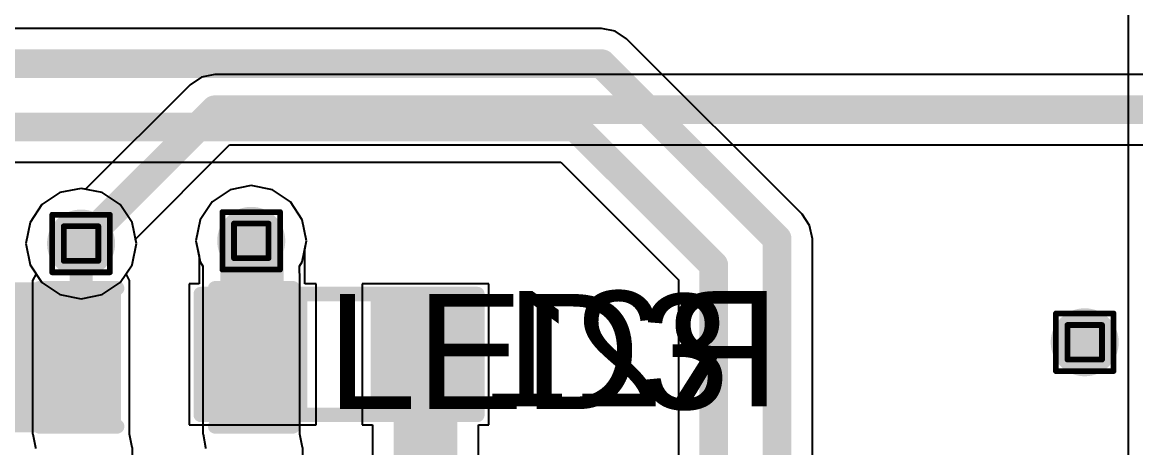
# Model space of a CAD drawing. Header units: inches. Extents: x -8 to 208, y -3 to 109.
# Drawn here: x 55.98 to 65.8, y 53.33 to 57.08 of the extents above; entities that cross this region are included whole.
import ezdxf

# ---------------------------------------------------------------- set-up
doc = ezdxf.new("R2010")
doc.units = ezdxf.units.IN
for name, color, linetype in [('BottomLayer', 5, 'Continuous'), ('BottomOverlay', 54, 'Continuous'), ('BottomPaste', 16, 'Continuous'), ('BottomSolder', 6, 'Continuous'), ('DrillDrawing', 1, 'Continuous'), ('TopLayer', 1, 'Continuous'), ('TopOverlay', 2, 'Continuous'), ('TopPaste', 8, 'Continuous'), ('TopSolder', 216, 'Continuous'), ('ViaHoleLayer', 16, 'Continuous')]:
    doc.layers.add(name, color=color, linetype=linetype)
doc.styles.add('Arial', font='', dxfattribs={"height": 0.2})
doc.styles.get('Arial').set_extended_font_data('Arial')

# ---------------------------------------------------------------- blocks, each defined once
blk = doc.blocks.new('R___0603_B_48')
at = {"layer": 'BottomLayer'}
for points in [[(-1.143, -0.4445), (-1.143, 0.4445), (-0.3809999999999999, 0.4445), (-0.3809999999999999, -0.4445)], [(0.3809999999999999, -0.4445), (0.3809999999999999, 0.4445), (1.143, 0.4445), (1.143, -0.4445)]]:
    blk.add_hatch(color=5, dxfattribs=at).paths.add_polyline_path(points)
at = {"layer": 'BottomPaste'}
for points in [[(-1.143, -0.4445), (-1.143, 0.4445), (-0.3809999999999999, 0.4445), (-0.3809999999999999, -0.4445)], [(0.3809999999999999, -0.4445), (0.3809999999999999, 0.4445), (1.143, 0.4445), (1.143, -0.4445)]]:
    blk.add_hatch(color=16, dxfattribs=at).paths.add_polyline_path(points)
at = {"layer": 'BottomSolder'}
for points in [[(-1.2446, -0.5460999999999999), (-1.2446, 0.5460999999999999), (-0.2794, 0.5460999999999999), (-0.2794, -0.5460999999999999)], [(0.2794, -0.5460999999999999), (0.2794, 0.5460999999999999), (1.2446, 0.5460999999999999), (1.2446, -0.5460999999999999)]]:
    blk.add_hatch(color=6, dxfattribs=at).paths.add_polyline_path(points)
at = {"layer": 'BottomOverlay'}
for points in [[(-1.2192, 0.5334, 0.127, 0.127, 0), (-1.2192, -0.5334, 0.127, 0.127, 0)], [(1.2192, 0.5334, 0.127, 0.127, 0), (-1.2192, 0.5334, 0.127, 0.127, 0)], [(1.2192, 0.5334, 0.127, 0.127, 0), (1.2192, -0.5334, 0.127, 0.127, 0)], [(1.2192, -0.5334, 0.127, 0.127, 0), (-1.2192, -0.5334, 0.127, 0.127, 0)]]:
    blk.add_lwpolyline(points, format="xyseb", dxfattribs=at)
for points in [[(-1.25095, 0.5334, 0.0635, 0.0635, 1), (-1.18745, 0.5334, 0.0635, 0.0635, 1)], [(-1.25095, 0.5334, 0.0635, 0.0635, 1), (-1.18745, 0.5334, 0.0635, 0.0635, 1)], [(1.18745, 0.5334, 0.0635, 0.0635, 1), (1.25095, 0.5334, 0.0635, 0.0635, 1)], [(1.18745, 0.5334, 0.0635, 0.0635, 1), (1.25095, 0.5334, 0.0635, 0.0635, 1)], [(-1.25095, -0.5334, 0.0635, 0.0635, 1), (-1.18745, -0.5334, 0.0635, 0.0635, 1)], [(-1.25095, -0.5334, 0.0635, 0.0635, 1), (-1.18745, -0.5334, 0.0635, 0.0635, 1)], [(1.18745, -0.5334, 0.0635, 0.0635, 1), (1.25095, -0.5334, 0.0635, 0.0635, 1)], [(1.18745, -0.5334, 0.0635, 0.0635, 1), (1.25095, -0.5334, 0.0635, 0.0635, 1)]]:
    blk.add_lwpolyline(points, format="xyseb", close=True, dxfattribs=at)
blk = doc.blocks.new('LED_0603_78')
at = {"layer": 'TopLayer'}
for points in [[(-0.999998, 0.5000002699999999), (-0.499999, 0.5000002699999999), (-0.499999, -0.5000002699999999), (-0.999998, -0.5000002699999999)], [(0.50000154, 0.5000002699999999), (1.00000054, 0.5000002699999999), (1.00000054, -0.5000002699999999), (0.50000154, -0.5000002699999999)]]:
    blk.add_hatch(color=1, dxfattribs=at).paths.add_polyline_path(points)
at = {"layer": 'TopOverlay'}
blk.add_hatch(color=2, dxfattribs=at).paths.add_polyline_path([(1.1176, -0.66039238), (1.75259492, -0.66039238), (1.75259492, 0.66040762), (1.1176, 0.66040762)])
at = {"layer": 'TopPaste'}
for points in [[(-0.999998, 0.5000002699999999), (-0.499999, 0.5000002699999999), (-0.499999, -0.5000002699999999), (-0.999998, -0.5000002699999999)], [(0.50000154, 0.5000002699999999), (1.00000054, 0.5000002699999999), (1.00000054, -0.5000002699999999), (0.50000154, -0.5000002699999999)]]:
    blk.add_hatch(color=8, dxfattribs=at).paths.add_polyline_path(points)
at = {"layer": 'TopSolder'}
for points in [[(-1.101598, 0.6016002699999999), (-0.398399, 0.6016002699999999), (-0.398399, -0.6016002699999999), (-1.101598, -0.6016002699999999)], [(0.39840154, 0.6016002699999999), (1.10160054, 0.6016002699999999), (1.10160054, -0.6016002699999999), (0.39840154, -0.6016002699999999)]]:
    blk.add_hatch(color=216, dxfattribs=at).paths.add_polyline_path(points)
at = {"layer": 'TopOverlay'}
for points in [[(-1.1176, 0.6096, 0.127, 0.127, 0), (-1.1176, -0.6096, 0.127, 0.127, 0)], [(-0.4318, 0.6096, 0.127, 0.127, 0), (-1.1176, 0.6096, 0.127, 0.127, 0)], [(1.11760254, 0.6096, 0.127, 0.127, 0), (0.4318, 0.6096, 0.127, 0.127, 0)], [(1.11760254, 0.6096, 0.127, 0.127, 0), (1.11760254, -0.6096, 0.127, 0.127, 0)], [(-0.4318, -0.6096, 0.127, 0.127, 0), (-1.1176, -0.6096, 0.127, 0.127, 0)], [(1.11760254, -0.6096, 0.127, 0.127, 0), (0.4318, -0.6096, 0.127, 0.127, 0)]]:
    blk.add_lwpolyline(points, format="xyseb", dxfattribs=at)
for points in [[(-1.14935, 0.6096, 0.0635, 0.0635, 1), (-1.08585, 0.6096, 0.0635, 0.0635, 1)], [(-1.14935, 0.6096, 0.0635, 0.0635, 1), (-1.08585, 0.6096, 0.0635, 0.0635, 1)], [(-0.46355, 0.6096, 0.0635, 0.0635, 1), (-0.40005, 0.6096, 0.0635, 0.0635, 1)], [(0.40005, 0.6096, 0.0635, 0.0635, 1), (0.46355, 0.6096, 0.0635, 0.0635, 1)], [(1.08585254, 0.6096, 0.0635, 0.0635, 1), (1.14935254, 0.6096, 0.0635, 0.0635, 1)], [(1.08585254, 0.6096, 0.0635, 0.0635, 1), (1.14935254, 0.6096, 0.0635, 0.0635, 1)], [(-1.14935, -0.6096, 0.0635, 0.0635, 1), (-1.08585, -0.6096, 0.0635, 0.0635, 1)], [(-1.14935, -0.6096, 0.0635, 0.0635, 1), (-1.08585, -0.6096, 0.0635, 0.0635, 1)], [(-0.46355, -0.6096, 0.0635, 0.0635, 1), (-0.40005, -0.6096, 0.0635, 0.0635, 1)], [(0.40005, -0.6096, 0.0635, 0.0635, 1), (0.46355, -0.6096, 0.0635, 0.0635, 1)], [(1.08585254, -0.6096, 0.0635, 0.0635, 1), (1.14935254, -0.6096, 0.0635, 0.0635, 1)], [(1.08585254, -0.6096, 0.0635, 0.0635, 1), (1.14935254, -0.6096, 0.0635, 0.0635, 1)]]:
    blk.add_lwpolyline(points, format="xyseb", close=True, dxfattribs=at)

msp = doc.modelspace()

# ---------------------------------------------------------------- hatches: boundary and pattern name
at = {"layer": 'BottomLayer'}
h = msp.add_hatch(color=5, dxfattribs=at)
edge = h.paths.add_edge_path()
edge.add_arc((58.00159849999999, 55.1554015), 0.2999994, 0, 360)
h = msp.add_hatch(color=5, dxfattribs=at)
edge = h.paths.add_edge_path()
edge.add_arc((56.50159895999999, 55.13140103999999), 0.2999994, 0, 360)
h = msp.add_hatch(color=5, dxfattribs=at)
edge = h.paths.add_edge_path()
edge.add_arc((65.34814464, 54.26027501999999), 0.2999994, 0, 360)
at = {"layer": 'TopLayer'}
h = msp.add_hatch(color=1, dxfattribs=at)
edge = h.paths.add_edge_path()
edge.add_arc((58.00159849999999, 55.1554015), 0.2999994, 0, 360)
h = msp.add_hatch(color=1, dxfattribs=at)
edge = h.paths.add_edge_path()
edge.add_arc((56.50159895999999, 55.13140103999999), 0.2999994, 0, 360)
h = msp.add_hatch(color=1, dxfattribs=at)
edge = h.paths.add_edge_path()
edge.add_arc((65.34814464, 54.26027501999999), 0.2999994, 0, 360)
at = {"layer": 'ViaHoleLayer'}
h = msp.add_hatch(color=16, dxfattribs=at)
edge = h.paths.add_edge_path()
edge.add_arc((56.50159895999999, 55.13140103999999), 0.1499997, 0, 360)
h = msp.add_hatch(color=16, dxfattribs=at)
edge = h.paths.add_edge_path()
edge.add_arc((58.00159849999999, 55.1554015), 0.1499997, 0, 360)
h = msp.add_hatch(color=16, dxfattribs=at)
edge = h.paths.add_edge_path()
edge.add_arc((65.34814464, 54.26027501999999), 0.1499997, 0, 360)

# ---------------------------------------------------------------- linework, layer by layer
at = {"layer": 'BottomLayer'}
for p, q in [((57.46224982, 56.5315481), (56.54135504, 55.61065331999999)), ((57.56307004, 56.59891652), (57.46224982, 56.5315481)), ((57.68199792, 56.62257154), (57.56307004, 56.59891652)), ((73.1012, 56.62257154), (57.68199792, 56.62257154)), ((56.98085123999999, 55.17115712), (57.81072258, 56.00102845999999)), ((57.81072258, 56.00102845999999), (72.97247533999999, 56.00102845999999)), ((56.31517058, 55.58147633999999), (56.15712416, 55.47587584)), ((56.50159895999999, 55.61856034), (56.31517058, 55.58147633999999)), ((56.54135504, 55.61065331999999), (56.50159895999999, 55.61856034)), ((57.81517012, 55.60547679999999), (57.6571237, 55.4998763)), ((58.00159849999999, 55.6425608), (57.81517012, 55.60547679999999)), ((58.18802688, 55.60547679999999), (58.00159849999999, 55.6425608)), ((58.34607329999999, 55.4998763), (58.18802688, 55.60547679999999)), ((56.15712416, 55.47587584), (56.05152366, 55.31782942)), ((57.6571237, 55.4998763), (57.55152319999999, 55.34182987999999)), ((58.45167379999999, 55.34182987999999), (58.34607329999999, 55.4998763)), ((56.05152366, 55.31782942), (56.01443965999999, 55.13140103999999)), ((57.55152319999999, 55.34182987999999), (57.5144392, 55.1554015)), ((58.48875779999999, 55.1554015), (58.45167379999999, 55.34182987999999)), ((56.98875826, 55.13140103999999), (56.98085123999999, 55.17115712)), ((56.01443965999999, 55.13140103999999), (56.05152366, 54.94497266)), ((56.95167426, 54.94497266), (56.98875826, 55.13140103999999)), ((57.5144392, 55.1554015), (57.54144194, 55.01965374)), ((58.47375401999999, 55.07997366), (58.48875779999999, 55.1554015)), ((58.47375401999999, 54.77509999999999), (58.47375401999999, 55.07997366)), ((57.54144194, 55.01965374), (57.54144194, 54.77509999999999)), ((56.05152366, 54.94497266), (56.15712416, 54.78692623999999)), ((56.84607376, 54.78692623999999), (56.95167426, 54.94497266)), ((56.15712416, 54.78692623999999), (56.31517058, 54.68132574)), ((56.68802734, 54.68132574), (56.84607376, 54.78692623999999)), ((57.54144194, 54.77509999999999), (57.4548, 54.77509999999999)), ((57.4548, 54.77509999999999), (57.4548, 53.5305)), ((58.57239999999999, 54.77509999999999), (58.47375401999999, 54.77509999999999)), ((58.57239999999999, 53.5305), (58.57239999999999, 54.77509999999999)), ((60.0964, 54.77509999999999), (58.9788, 54.77509999999999)), ((58.9788, 54.77509999999999), (58.9788, 53.5305)), ((60.0964, 53.5305), (60.0964, 54.77509999999999)), ((56.31517058, 54.68132574), (56.50159895999999, 54.64424173999999)), ((56.50159895999999, 54.64424173999999), (56.68802734, 54.68132574)), ((57.4548, 53.5305), (58.57239999999999, 53.5305)), ((58.9788, 53.5305), (59.07144395999999, 53.5305)), ((59.07144395999999, 53.5305), (59.07144395999999, 53.2257)), ((60.00375603999999, 53.2257), (60.00375603999999, 53.5305)), ((60.00375603999999, 53.5305), (60.0964, 53.5305))]:
    msp.add_line(p, q, dxfattribs=at)
for points in [[(56.50159895999999, 55.13140103999999, 0.254, 0.254, 0), (57.68199792, 56.3118, 0.254, 0.254, 0)], [(57.68199792, 56.3118, 0.254, 0.254, 0), (73.1012, 56.3118, 0.254, 0.254, 0)], [(58.00159849999999, 55.1554015, 0.5588, 0.5588, 0), (58.00759798, 55.14940202, 0.5588, 0.5588, 0)], [(58.00759798, 54.15880202, 0.5588, 0.5588, 0), (58.00759798, 55.14940202, 0.5588, 0.5588, 0)], [(58.00759798, 54.15880202, 0.5588, 0.5588, 0), (58.01359999999999, 54.1528, 0.5588, 0.5588, 0)], [(59.53759999999999, 52.6034, 0.5588, 0.5588, 0), (59.53759999999999, 54.1528, 0.5588, 0.5588, 0)]]:
    msp.add_lwpolyline(points, format="xyseb", dxfattribs=at)
for points in [[(57.61849792, 56.3118, 0.127, 0.127, 1), (57.74549792, 56.3118, 0.127, 0.127, 1)], [(57.61849792, 56.3118, 0.127, 0.127, 1), (57.74549792, 56.3118, 0.127, 0.127, 1)], [(57.8618985, 55.1554015, 0.2794, 0.2794, 1), (58.1412985, 55.1554015, 0.2794, 0.2794, 1)], [(57.86789798, 55.14940202, 0.2794, 0.2794, 1), (58.14729797999999, 55.14940202, 0.2794, 0.2794, 1)], [(57.86789798, 55.14940202, 0.2794, 0.2794, 1), (58.14729797999999, 55.14940202, 0.2794, 0.2794, 1)], [(56.43809895999999, 55.13140103999999, 0.127, 0.127, 1), (56.56509896, 55.13140103999999, 0.127, 0.127, 1)], [(57.86789798, 54.15880202, 0.2794, 0.2794, 1), (58.14729797999999, 54.15880202, 0.2794, 0.2794, 1)], [(57.86789798, 54.15880202, 0.2794, 0.2794, 1), (58.14729797999999, 54.15880202, 0.2794, 0.2794, 1)], [(57.8739, 54.1528, 0.2794, 0.2794, 1), (58.15329999999999, 54.1528, 0.2794, 0.2794, 1)], [(59.39789999999999, 54.1528, 0.2794, 0.2794, 1), (59.6773, 54.1528, 0.2794, 0.2794, 1)]]:
    msp.add_lwpolyline(points, format="xyseb", close=True, dxfattribs=at)
at = {"layer": 'DrillDrawing'}
for points in [[(56.24759896, 55.38540104, 0.0508, 0.0508, 0), (56.75559896, 55.38540104, 0.0508, 0.0508, 0)], [(56.24759896, 54.87740104, 0.0508, 0.0508, 0), (56.24759896, 55.38540104, 0.0508, 0.0508, 0)], [(56.75559896, 54.87740104, 0.0508, 0.0508, 0), (56.75559896, 55.38540104, 0.0508, 0.0508, 0)], [(57.7475985, 55.40940149999999, 0.0508, 0.0508, 0), (58.2555985, 55.40940149999999, 0.0508, 0.0508, 0)], [(57.7475985, 54.90140149999999, 0.0508, 0.0508, 0), (57.7475985, 55.40940149999999, 0.0508, 0.0508, 0)], [(58.2555985, 54.90140149999999, 0.0508, 0.0508, 0), (58.2555985, 55.40940149999999, 0.0508, 0.0508, 0)], [(56.34919896, 55.28380104, 0.0508, 0.0508, 0), (56.65399896, 55.28380104, 0.0508, 0.0508, 0)], [(56.34919896, 54.97900104, 0.0508, 0.0508, 0), (56.34919896, 55.28380104, 0.0508, 0.0508, 0)], [(56.65399896, 54.97900104, 0.0508, 0.0508, 0), (56.65399896, 55.28380104, 0.0508, 0.0508, 0)], [(57.8491985, 55.3078015, 0.0508, 0.0508, 0), (58.1539985, 55.3078015, 0.0508, 0.0508, 0)], [(57.8491985, 55.0030015, 0.0508, 0.0508, 0), (57.8491985, 55.3078015, 0.0508, 0.0508, 0)], [(58.1539985, 55.0030015, 0.0508, 0.0508, 0), (58.1539985, 55.3078015, 0.0508, 0.0508, 0)], [(56.34919896, 54.97900104, 0.0508, 0.0508, 0), (56.65399896, 54.97900104, 0.0508, 0.0508, 0)], [(57.8491985, 55.0030015, 0.0508, 0.0508, 0), (58.1539985, 55.0030015, 0.0508, 0.0508, 0)], [(56.24759896, 54.87740104, 0.0508, 0.0508, 0), (56.75559896, 54.87740104, 0.0508, 0.0508, 0)], [(57.7475985, 54.90140149999999, 0.0508, 0.0508, 0), (58.2555985, 54.90140149999999, 0.0508, 0.0508, 0)], [(65.09414464, 54.51427502, 0.0508, 0.0508, 0), (65.60214463999999, 54.51427502, 0.0508, 0.0508, 0)], [(65.09414464, 54.00627502, 0.0508, 0.0508, 0), (65.09414464, 54.51427502, 0.0508, 0.0508, 0)], [(65.60214463999999, 54.00627502, 0.0508, 0.0508, 0), (65.60214463999999, 54.51427502, 0.0508, 0.0508, 0)], [(65.19574464, 54.41267502, 0.0508, 0.0508, 0), (65.50054464, 54.41267502, 0.0508, 0.0508, 0)], [(65.19574464, 54.10787502, 0.0508, 0.0508, 0), (65.19574464, 54.41267502, 0.0508, 0.0508, 0)], [(65.50054464, 54.10787502, 0.0508, 0.0508, 0), (65.50054464, 54.41267502, 0.0508, 0.0508, 0)], [(65.19574464, 54.10787502, 0.0508, 0.0508, 0), (65.50054464, 54.10787502, 0.0508, 0.0508, 0)], [(65.09414464, 54.00627502, 0.0508, 0.0508, 0), (65.60214463999999, 54.00627502, 0.0508, 0.0508, 0)]]:
    msp.add_lwpolyline(points, format="xyseb", dxfattribs=at)
for points in [[(56.23489896, 55.38540104, 0.0254, 0.0254, 1), (56.26029896, 55.38540104, 0.0254, 0.0254, 1)], [(56.23489896, 55.38540104, 0.0254, 0.0254, 1), (56.26029896, 55.38540104, 0.0254, 0.0254, 1)], [(56.74289895999999, 55.38540104, 0.0254, 0.0254, 1), (56.76829896, 55.38540104, 0.0254, 0.0254, 1)], [(56.74289895999999, 55.38540104, 0.0254, 0.0254, 1), (56.76829896, 55.38540104, 0.0254, 0.0254, 1)], [(57.73489849999999, 55.40940149999999, 0.0254, 0.0254, 1), (57.76029849999999, 55.40940149999999, 0.0254, 0.0254, 1)], [(57.73489849999999, 55.40940149999999, 0.0254, 0.0254, 1), (57.76029849999999, 55.40940149999999, 0.0254, 0.0254, 1)], [(58.2428985, 55.40940149999999, 0.0254, 0.0254, 1), (58.26829849999999, 55.40940149999999, 0.0254, 0.0254, 1)], [(58.2428985, 55.40940149999999, 0.0254, 0.0254, 1), (58.26829849999999, 55.40940149999999, 0.0254, 0.0254, 1)], [(56.33649895999999, 55.28380104, 0.0254, 0.0254, 1), (56.36189896, 55.28380104, 0.0254, 0.0254, 1)], [(56.33649895999999, 55.28380104, 0.0254, 0.0254, 1), (56.36189896, 55.28380104, 0.0254, 0.0254, 1)], [(56.64129895999999, 55.28380104, 0.0254, 0.0254, 1), (56.66669896000001, 55.28380104, 0.0254, 0.0254, 1)], [(56.64129895999999, 55.28380104, 0.0254, 0.0254, 1), (56.66669896000001, 55.28380104, 0.0254, 0.0254, 1)], [(57.8364985, 55.3078015, 0.0254, 0.0254, 1), (57.8618985, 55.3078015, 0.0254, 0.0254, 1)], [(57.8364985, 55.3078015, 0.0254, 0.0254, 1), (57.8618985, 55.3078015, 0.0254, 0.0254, 1)], [(58.1412985, 55.3078015, 0.0254, 0.0254, 1), (58.1666985, 55.3078015, 0.0254, 0.0254, 1)], [(58.1412985, 55.3078015, 0.0254, 0.0254, 1), (58.1666985, 55.3078015, 0.0254, 0.0254, 1)], [(56.33649895999999, 54.97900104, 0.0254, 0.0254, 1), (56.36189896, 54.97900104, 0.0254, 0.0254, 1)], [(56.33649895999999, 54.97900104, 0.0254, 0.0254, 1), (56.36189896, 54.97900104, 0.0254, 0.0254, 1)], [(56.64129895999999, 54.97900104, 0.0254, 0.0254, 1), (56.66669896000001, 54.97900104, 0.0254, 0.0254, 1)], [(56.64129895999999, 54.97900104, 0.0254, 0.0254, 1), (56.66669896000001, 54.97900104, 0.0254, 0.0254, 1)], [(57.8364985, 55.0030015, 0.0254, 0.0254, 1), (57.8618985, 55.0030015, 0.0254, 0.0254, 1)], [(57.8364985, 55.0030015, 0.0254, 0.0254, 1), (57.8618985, 55.0030015, 0.0254, 0.0254, 1)], [(58.1412985, 55.0030015, 0.0254, 0.0254, 1), (58.1666985, 55.0030015, 0.0254, 0.0254, 1)], [(58.1412985, 55.0030015, 0.0254, 0.0254, 1), (58.1666985, 55.0030015, 0.0254, 0.0254, 1)], [(56.23489896, 54.87740104, 0.0254, 0.0254, 1), (56.26029896, 54.87740104, 0.0254, 0.0254, 1)], [(56.23489896, 54.87740104, 0.0254, 0.0254, 1), (56.26029896, 54.87740104, 0.0254, 0.0254, 1)], [(56.74289895999999, 54.87740104, 0.0254, 0.0254, 1), (56.76829896, 54.87740104, 0.0254, 0.0254, 1)], [(56.74289895999999, 54.87740104, 0.0254, 0.0254, 1), (56.76829896, 54.87740104, 0.0254, 0.0254, 1)], [(57.73489849999999, 54.90140149999999, 0.0254, 0.0254, 1), (57.76029849999999, 54.90140149999999, 0.0254, 0.0254, 1)], [(57.73489849999999, 54.90140149999999, 0.0254, 0.0254, 1), (57.76029849999999, 54.90140149999999, 0.0254, 0.0254, 1)], [(58.2428985, 54.90140149999999, 0.0254, 0.0254, 1), (58.26829849999999, 54.90140149999999, 0.0254, 0.0254, 1)], [(58.2428985, 54.90140149999999, 0.0254, 0.0254, 1), (58.26829849999999, 54.90140149999999, 0.0254, 0.0254, 1)], [(65.08144463999999, 54.51427502, 0.0254, 0.0254, 1), (65.10684464, 54.51427502, 0.0254, 0.0254, 1)], [(65.08144463999999, 54.51427502, 0.0254, 0.0254, 1), (65.10684464, 54.51427502, 0.0254, 0.0254, 1)], [(65.58944464, 54.51427502, 0.0254, 0.0254, 1), (65.61484464, 54.51427502, 0.0254, 0.0254, 1)], [(65.58944464, 54.51427502, 0.0254, 0.0254, 1), (65.61484464, 54.51427502, 0.0254, 0.0254, 1)], [(65.18304463999999, 54.41267502, 0.0254, 0.0254, 1), (65.20844464, 54.41267502, 0.0254, 0.0254, 1)], [(65.18304463999999, 54.41267502, 0.0254, 0.0254, 1), (65.20844464, 54.41267502, 0.0254, 0.0254, 1)], [(65.48784463999999, 54.41267502, 0.0254, 0.0254, 1), (65.51324464, 54.41267502, 0.0254, 0.0254, 1)], [(65.48784463999999, 54.41267502, 0.0254, 0.0254, 1), (65.51324464, 54.41267502, 0.0254, 0.0254, 1)], [(65.18304463999999, 54.10787502, 0.0254, 0.0254, 1), (65.20844464, 54.10787502, 0.0254, 0.0254, 1)], [(65.18304463999999, 54.10787502, 0.0254, 0.0254, 1), (65.20844464, 54.10787502, 0.0254, 0.0254, 1)], [(65.48784463999999, 54.10787502, 0.0254, 0.0254, 1), (65.51324464, 54.10787502, 0.0254, 0.0254, 1)], [(65.48784463999999, 54.10787502, 0.0254, 0.0254, 1), (65.51324464, 54.10787502, 0.0254, 0.0254, 1)], [(65.08144463999999, 54.00627502, 0.0254, 0.0254, 1), (65.10684464, 54.00627502, 0.0254, 0.0254, 1)], [(65.08144463999999, 54.00627502, 0.0254, 0.0254, 1), (65.10684464, 54.00627502, 0.0254, 0.0254, 1)], [(65.58944464, 54.00627502, 0.0254, 0.0254, 1), (65.61484464, 54.00627502, 0.0254, 0.0254, 1)], [(65.58944464, 54.00627502, 0.0254, 0.0254, 1), (65.61484464, 54.00627502, 0.0254, 0.0254, 1)]]:
    msp.add_lwpolyline(points, format="xyseb", close=True, dxfattribs=at)
at = {"layer": 'TopLayer'}
for p, q in [((65.73171511999999, 61.20511762), (65.73171511999999, 51.86679999999999)), ((61.08986003999999, 57.02897153999999), (48.37615928, 57.02897153999999)), ((61.20878791999999, 57.00531651999999), (61.08986003999999, 57.02897153999999)), ((61.30960813999999, 56.9379481), (61.20878791999999, 57.00531651999999)), ((62.85614809999999, 55.39140814), (61.30960813999999, 56.9379481)), ((48.37765787999999, 55.84862846), (60.72967534, 55.84862846)), ((60.72967534, 55.84862846), (61.76682846, 54.8114728)), ((56.31517058, 55.58147633999999), (56.15712416, 55.47587584)), ((56.50159895999999, 55.61856034), (56.31517058, 55.58147633999999)), ((56.68802734, 55.58147633999999), (56.50159895999999, 55.61856034)), ((56.84607376, 55.47587584), (56.68802734, 55.58147633999999)), ((57.81517012, 55.60547679999999), (57.6571237, 55.4998763)), ((58.00159849999999, 55.6425608), (57.81517012, 55.60547679999999)), ((58.18802688, 55.60547679999999), (58.00159849999999, 55.6425608)), ((58.34607329999999, 55.4998763), (58.18802688, 55.60547679999999)), ((56.15712416, 55.47587584), (56.05152366, 55.31782942)), ((56.95167426, 55.31782942), (56.84607376, 55.47587584)), ((57.6571237, 55.4998763), (57.55152319999999, 55.34182987999999)), ((58.45167379999999, 55.34182987999999), (58.34607329999999, 55.4998763)), ((62.92351652, 55.29058792), (62.85614809999999, 55.39140814)), ((56.05152366, 55.31782942), (56.01443965999999, 55.13140103999999)), ((56.98875826, 55.13140103999999), (56.95167426, 55.31782942)), ((57.55152319999999, 55.34182987999999), (57.5144392, 55.1554015)), ((58.48875779999999, 55.1554015), (58.45167379999999, 55.34182987999999)), ((62.94717154, 55.17166004), (62.92351652, 55.29058792)), ((62.94717154, 49.15736167999999), (62.94717154, 55.17166004)), ((56.01443965999999, 55.13140103999999), (56.05152366, 54.94497266)), ((56.95167426, 54.94497266), (56.98875826, 55.13140103999999)), ((57.5144392, 55.1554015), (57.55152319999999, 54.96897311999999)), ((58.45167379999999, 54.96897311999999), (58.48875779999999, 55.1554015)), ((57.55152319999999, 54.96897311999999), (57.57609262, 54.932199)), ((58.42710438, 54.932199), (58.45167379999999, 54.96897311999999)), ((56.05152366, 54.94497266), (56.10540467999999, 54.8643302)), ((56.10540467999999, 54.8643302), (56.07379691999999, 54.80519646)), ((56.89779324, 54.8643302), (56.95167426, 54.94497266)), ((56.929401, 54.80519646), (56.89779324, 54.8643302)), ((57.57609262, 54.932199), (57.57379646, 54.80519899999999)), ((58.42940054, 54.80519899999999), (58.42710438, 54.932199)), ((56.07379691999999, 54.80519646), (56.07379946, 54.80519646)), ((56.07379946, 54.80519646), (56.07379946, 53.449601)), ((56.92939845999999, 53.45900154), (56.92939845999999, 54.80519646)), ((56.92939845999999, 54.80519646), (56.929401, 54.80519646)), ((57.57379646, 54.80519899999999), (57.57379392, 54.80519646)), ((57.57379392, 54.80519646), (57.57379899999999, 54.80519392)), ((57.57379899999999, 54.80519392), (57.57379899999999, 53.449601)), ((58.429398, 54.80519392), (58.42940308, 54.80519899999999)), ((58.429398, 53.45900154), (58.429398, 54.80519392)), ((58.42940308, 54.80519899999999), (58.42940054, 54.80519899999999)), ((61.76682846, 54.8114728), (61.76682846, 48.55015943999999)), ((56.07379946, 53.449601), (56.07650964, 53.449601)), ((56.07650964, 53.449601), (56.09919692, 53.331999)), ((56.929401, 53.449601), (56.92939845999999, 53.45900154)), ((56.95208827999999, 53.331999), (56.929401, 53.449601)), ((57.57379899999999, 53.449601), (57.57650918, 53.449601)), ((57.57650918, 53.449601), (57.59919645999999, 53.331999)), ((58.42940054, 53.449601), (58.429398, 53.45900154)), ((58.45208782, 53.331999), (58.42940054, 53.449601)), ((56.09919692, 53.331999), (56.09919946, 53.32259845999999)), ((56.95479846, 53.331999), (56.95208827999999, 53.331999)), ((56.95479846, 51.976401), (56.95479846, 53.331999)), ((57.59919645999999, 53.331999), (57.599199, 53.32259845999999)), ((58.454798, 53.331999), (58.45208782, 53.331999)), ((58.454798, 51.97640608), (58.454798, 53.331999))]:
    msp.add_line(p, q, dxfattribs=at)
for points in [[(52.2478, 56.7182, 0.254, 0.254, 0), (61.08986003999999, 56.7182, 0.254, 0.254, 0)], [(61.08986003999999, 56.7182, 0.254, 0.254, 0), (62.6364, 55.17166004, 0.254, 0.254, 0)], [(45.57743996, 56.15939999999999, 0.254, 0.254, 0), (60.8584, 56.15939999999999, 0.254, 0.254, 0)], [(60.8584, 56.15939999999999, 0.254, 0.254, 0), (62.0776, 54.94019999999999, 0.254, 0.254, 0)], [(58.00159849999999, 54.12739999999999, 0.2032, 0.2032, 0), (58.00159849999999, 55.1554015, 0.2032, 0.2032, 0)], [(62.6364, 39.31700036, 0.254, 0.254, 0), (62.6364, 55.17166004, 0.254, 0.254, 0)], [(56.50159895999999, 54.12739999999999, 0.2032, 0.2032, 0), (56.50159895999999, 55.13140103999999, 0.2032, 0.2032, 0)], [(62.0776, 39.08554032, 0.254, 0.254, 0), (62.0776, 54.94019999999999, 0.254, 0.254, 0)]]:
    msp.add_lwpolyline(points, format="xyseb", dxfattribs=at)
for points in [[(61.02636003999999, 56.7182, 0.127, 0.127, 1), (61.15336004, 56.7182, 0.127, 0.127, 1)], [(61.02636003999999, 56.7182, 0.127, 0.127, 1), (61.15336004, 56.7182, 0.127, 0.127, 1)], [(60.7949, 56.15939999999999, 0.127, 0.127, 1), (60.92189999999999, 56.15939999999999, 0.127, 0.127, 1)], [(60.7949, 56.15939999999999, 0.127, 0.127, 1), (60.92189999999999, 56.15939999999999, 0.127, 0.127, 1)], [(57.9507985, 55.1554015, 0.1016, 0.1016, 1), (58.0523985, 55.1554015, 0.1016, 0.1016, 1)], [(62.57289999999999, 55.17166004, 0.127, 0.127, 1), (62.6999, 55.17166004, 0.127, 0.127, 1)], [(62.57289999999999, 55.17166004, 0.127, 0.127, 1), (62.6999, 55.17166004, 0.127, 0.127, 1)], [(56.45079896, 55.13140103999999, 0.1016, 0.1016, 1), (56.55239896, 55.13140103999999, 0.1016, 0.1016, 1)], [(62.0141, 54.94019999999999, 0.127, 0.127, 1), (62.14109999999999, 54.94019999999999, 0.127, 0.127, 1)], [(62.0141, 54.94019999999999, 0.127, 0.127, 1), (62.14109999999999, 54.94019999999999, 0.127, 0.127, 1)], [(56.45079896, 54.12739999999999, 0.1016, 0.1016, 1), (56.55239896, 54.12739999999999, 0.1016, 0.1016, 1)], [(57.9507985, 54.12739999999999, 0.1016, 0.1016, 1), (58.0523985, 54.12739999999999, 0.1016, 0.1016, 1)]]:
    msp.add_lwpolyline(points, format="xyseb", close=True, dxfattribs=at)

# ---------------------------------------------------------------- block references
at = {"rotation": 180}
for name, p in [('LED_0603_78', (57.2516, 54.12739999999999)), ('R___0603_B_48', (58.7756, 54.1528))]:
    msp.add_blockref(name, p, dxfattribs=at)

# ---------------------------------------------------------------- texts
at = {"layer": 'BottomOverlay', "style": 'Arial', "text_generation_flag": 2}
msp.add_text('R21', height=1.016, dxfattribs=at).set_placement((62.66147234, 53.6957651))
at = {"layer": 'TopOverlay', "style": 'Arial'}
msp.add_text('LED3', height=1.016, dxfattribs=at).set_placement((58.66613616, 53.6703651))

doc.saveas('drawing.dxf')
